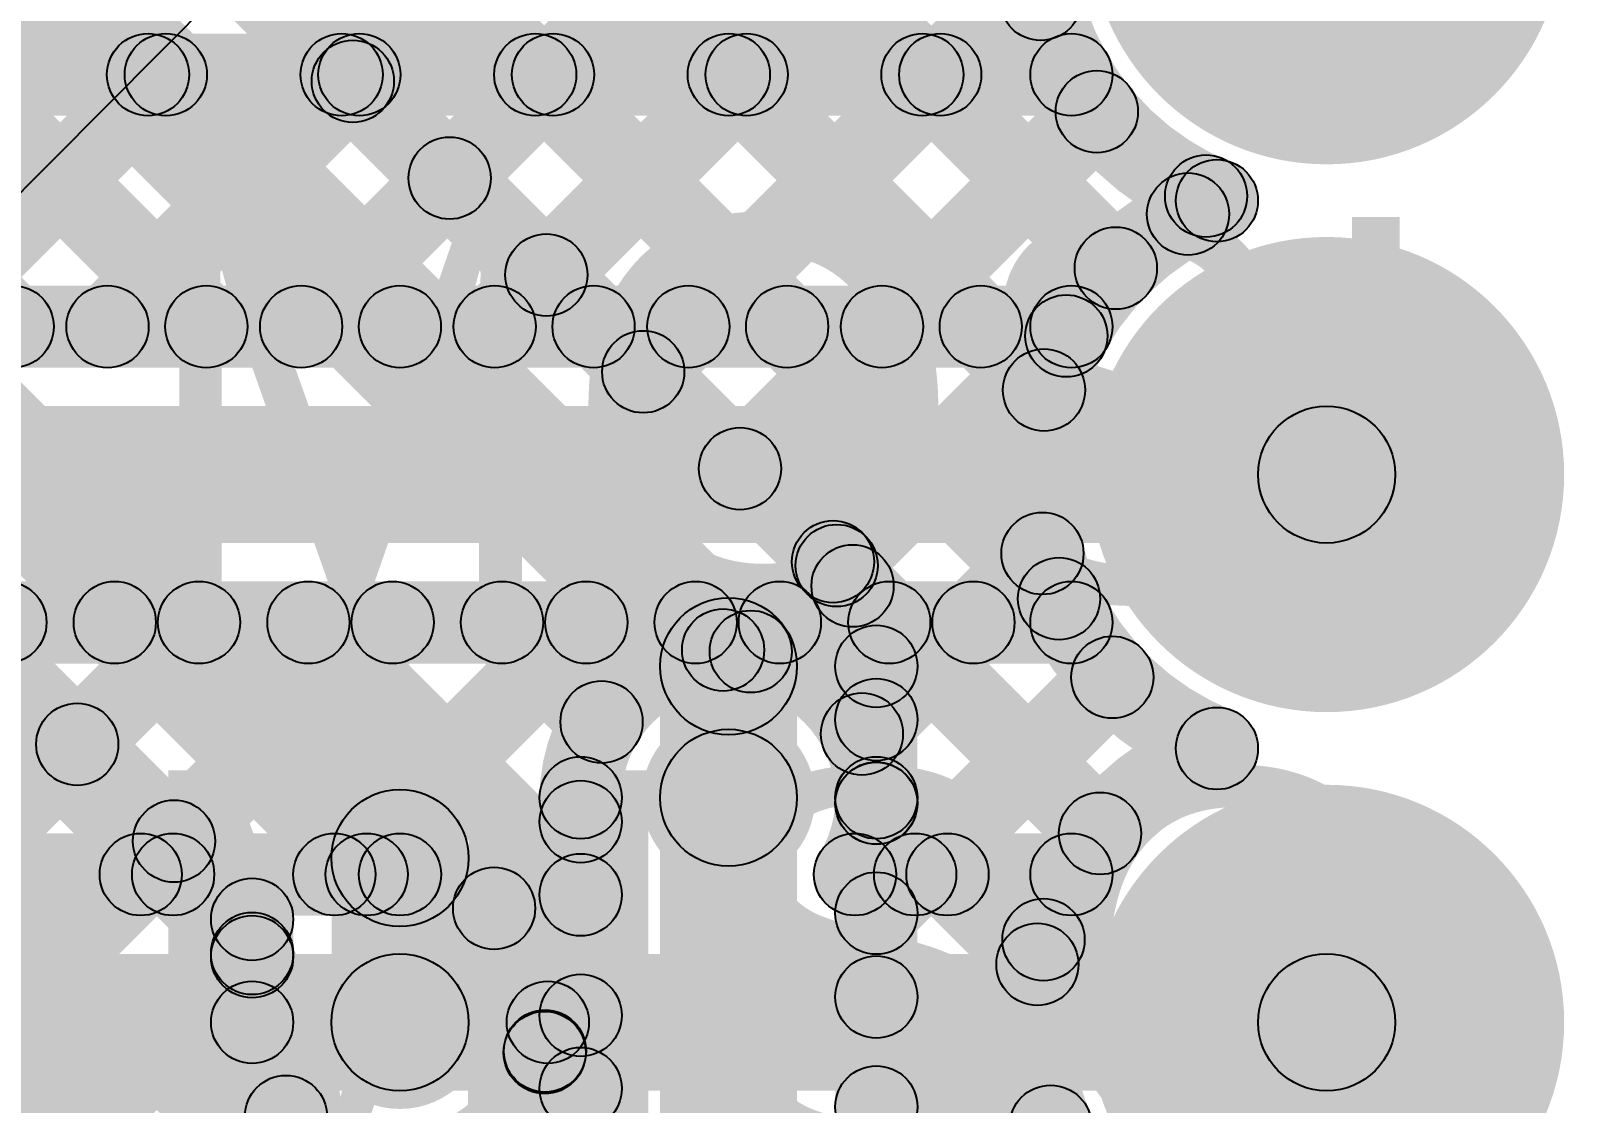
# Model space of a CAD drawing. Header units: millimetres. Extents: x 0 to 212, y 0 to 213.
# Drawn here: x 2.2646 to 2.5475, y 2.2183 to 2.414 of the extents above; entities that cross this region are included whole.
import ezdxf

# ---------------------------------------------------------------- set-up
doc = ezdxf.new("R2010")
doc.units = ezdxf.units.MM
doc.header["$MEASUREMENT"] = 0
for name, color, linetype in [('BottomLayer', 5, 'Continuous'), ('BottomSolder', 6, 'Continuous'), ('PadHoleLayer', 156, 'Continuous'), ('TopLayer', 1, 'Continuous'), ('TopOverlay', 2, 'Continuous'), ('TopSolder', 216, 'Continuous'), ('ViaHoleLayer', 16, 'Continuous')]:
    doc.layers.add(name, color=color, linetype=linetype)

# ---------------------------------------------------------------- blocks, each defined once
blk = doc.blocks.new('HDR_M_1X7_2')
at = {"layer": 'BottomLayer'}
h = blk.add_hatch(color=5, dxfattribs=at)
edge = h.paths.add_edge_path()
edge.add_arc((0.1, 0), 0.03937, 0, 360)
h = blk.add_hatch(color=5, dxfattribs=at)
edge = h.paths.add_edge_path()
edge.add_arc((0.2, 0), 0.03937, 0, 360)
h = blk.add_hatch(color=5, dxfattribs=at)
edge = h.paths.add_edge_path()
edge.add_arc((0.3, 0), 0.03937, 0, 360)
at = {"layer": 'BottomSolder'}
h = blk.add_hatch(color=6, dxfattribs=at)
edge = h.paths.add_edge_path()
edge.add_arc((0.1, 0), 0.04337, 0, 360)
h = blk.add_hatch(color=6, dxfattribs=at)
edge = h.paths.add_edge_path()
edge.add_arc((0.2, 0), 0.04337, 0, 360)
h = blk.add_hatch(color=6, dxfattribs=at)
edge = h.paths.add_edge_path()
edge.add_arc((0.3, 0), 0.04337, 0, 360)
at = {"layer": 'PadHoleLayer'}
h = blk.add_hatch(color=156, dxfattribs=at)
edge = h.paths.add_edge_path()
edge.add_arc((0.1, 0), 0.02008, 0, 360)
h = blk.add_hatch(color=156, dxfattribs=at)
edge = h.paths.add_edge_path()
edge.add_arc((0.2, 0), 0.02008, 0, 360)
h = blk.add_hatch(color=156, dxfattribs=at)
edge = h.paths.add_edge_path()
edge.add_arc((0.3, 0), 0.02008, 0, 360)
at = {"layer": 'TopLayer'}
h = blk.add_hatch(color=1, dxfattribs=at)
edge = h.paths.add_edge_path()
edge.add_arc((0.1, 0), 0.03937, 0, 360)
h = blk.add_hatch(color=1, dxfattribs=at)
edge = h.paths.add_edge_path()
edge.add_arc((0.2, 0), 0.03937, 0, 360)
h = blk.add_hatch(color=1, dxfattribs=at)
edge = h.paths.add_edge_path()
edge.add_arc((0.3, 0), 0.03937, 0, 360)
at = {"layer": 'TopSolder'}
h = blk.add_hatch(color=216, dxfattribs=at)
edge = h.paths.add_edge_path()
edge.add_arc((0.1, 0), 0.04337, 0, 360)
h = blk.add_hatch(color=216, dxfattribs=at)
edge = h.paths.add_edge_path()
edge.add_arc((0.2, 0), 0.04337, 0, 360)
h = blk.add_hatch(color=216, dxfattribs=at)
edge = h.paths.add_edge_path()
edge.add_arc((0.3, 0), 0.04337, 0, 360)

msp = doc.modelspace()

# ---------------------------------------------------------------- hatches: boundary and pattern name
at = {"layer": 'BottomLayer'}
for points in [[(1.975, 2.3985), (1.975, 2.4135), (2.45462, 2.4135), (2.45462, 2.3985)], [(2.20998, 2.4007), (2.22058, 2.4113), (2.26658, 2.3653), (2.25598, 2.3547)], [(2.24854, 2.3547), (2.23794, 2.3653), (2.28394, 2.4113), (2.29454, 2.4007)], [(2.24533, 2.4007), (2.25594, 2.4113), (2.30194, 2.3653), (2.29133, 2.3547)], [(2.2839, 2.3547), (2.27329, 2.3653), (2.31929, 2.4113), (2.3299, 2.4007)], [(2.28069, 2.4007), (2.29129, 2.4113), (2.33729, 2.3653), (2.32669, 2.3547)], [(2.31925, 2.3547), (2.30865, 2.3653), (2.35465, 2.4113), (2.36525, 2.4007)], [(2.31604, 2.4007), (2.32665, 2.4113), (2.37265, 2.3653), (2.36204, 2.3547)], [(2.35461, 2.3547), (2.344, 2.3653), (2.39, 2.4113), (2.40061, 2.4007)], [(2.35461, 2.3547), (2.344, 2.3653), (2.39, 2.4113), (2.40061, 2.4007)], [(2.3514, 2.4007), (2.362, 2.4113), (2.408, 2.3653), (2.3974, 2.3547)], [(2.38996, 2.3547), (2.37936, 2.3653), (2.42536, 2.4113), (2.43596, 2.4007)], [(2.38675, 2.4007), (2.39736, 2.4113), (2.44336, 2.3653), (2.43275, 2.3547)], [(2.42211, 2.4007), (2.43271, 2.4113), (2.46804, 2.37598), (2.45743, 2.36537)], [(2.42532, 2.3547), (2.41471, 2.3653), (2.45395, 2.40454), (2.46456, 2.39394)], [(2.48123, 2.37525), (2.47062, 2.38586), (2.47391, 2.38914), (2.48451, 2.37854)], [(2.172, 2.3525), (2.172, 2.3675), (2.45462, 2.3675), (2.45462, 2.3525)], [(2.172, 2.3205), (2.172, 2.3455), (2.50123, 2.3455), (2.50123, 2.3205)], [(2.172, 2.2985), (2.172, 2.3135), (2.45462, 2.3135), (2.45462, 2.2985)], [(2.21925, 2.2547), (2.20865, 2.2653), (2.25465, 2.3113), (2.26525, 2.3007)], [(2.23927, 2.3007), (2.24987, 2.3113), (2.29587, 2.2653), (2.28527, 2.2547)], [(2.25461, 2.2547), (2.244, 2.2653), (2.29, 2.3113), (2.30061, 2.3007)], [(2.25461, 2.2547), (2.244, 2.2653), (2.29, 2.3113), (2.30061, 2.3007)], [(2.27462, 2.3007), (2.28523, 2.3113), (2.33123, 2.2653), (2.32062, 2.2547)], [(2.28996, 2.2547), (2.27936, 2.2653), (2.32536, 2.3113), (2.33596, 2.3007)], [(2.30998, 2.3007), (2.32058, 2.3113), (2.3703, 2.26158), (2.3597, 2.25098)], [(2.32532, 2.2547), (2.31471, 2.2653), (2.36071, 2.3113), (2.37132, 2.3007)], [(2.34533, 2.3007), (2.35594, 2.3113), (2.37411, 2.29313), (2.36351, 2.28252)], [(2.38069, 2.3007), (2.39129, 2.3113), (2.39631, 2.30629), (2.3857, 2.29568)], [(2.40137, 2.29539), (2.39076, 2.306), (2.39607, 2.3113), (2.40667, 2.3007)], [(2.42167, 2.28033), (2.41106, 2.29094), (2.43142, 2.3113), (2.44203, 2.3007)], [(2.41604, 2.3007), (2.42665, 2.3113), (2.46516, 2.27279), (2.45455, 2.26219)], [(2.4243, 2.24762), (2.4137, 2.25822), (2.45678, 2.3013), (2.46738, 2.2907)], [(2.4137, 2.26769), (2.4243, 2.27829), (2.45372, 2.24888), (2.44311, 2.23827)], [(2.35449, 2.24852), (2.34389, 2.25912), (2.3597, 2.27493), (2.3703, 2.26433)], [(2.3725, 2.183), (2.3575, 2.183), (2.3575, 2.274), (2.3725, 2.274)], [(2.4045, 2.183), (2.3795, 2.183), (2.3795, 2.274), (2.4045, 2.274)], [(2.4265, 2.19418), (2.4115, 2.19418), (2.4115, 2.274), (2.4265, 2.274)], [(2.011, 2.2525), (2.011, 2.2675), (2.332, 2.2675), (2.332, 2.2525)], [(2.4243, 2.21226), (2.4137, 2.22287), (2.44422, 2.25339), (2.45482, 2.24278)], [(2.011, 2.2205), (2.011, 2.2455), (2.332, 2.2455), (2.332, 2.2205)], [(2.4137, 2.23233), (2.4243, 2.24294), (2.47507, 2.19217), (2.46446, 2.18157)], [(2.36379, 2.22246), (2.35318, 2.23306), (2.3597, 2.23958), (2.3703, 2.22897)], [(2.35313, 2.22219), (2.36374, 2.2328), (2.3703, 2.22623), (2.3597, 2.21562)], [(2.43029, 2.18289), (2.41968, 2.1935), (2.44551, 2.21933), (2.45612, 2.20872)]]:
    msp.add_hatch(color=5, dxfattribs=at).paths.add_polyline_path(points)
h = msp.add_hatch(color=5, dxfattribs=at)
edge = h.paths.add_edge_path()
edge.add_arc((2.28599, 2.406), 0.0075, 0, 360)
h = msp.add_hatch(color=5, dxfattribs=at)
edge = h.paths.add_edge_path()
edge.add_arc((2.28924, 2.406), 0.0075, 0, 360)
h = msp.add_hatch(color=5, dxfattribs=at)
edge = h.paths.add_edge_path()
edge.add_arc((2.32135, 2.406), 0.0075, 0, 360)
h = msp.add_hatch(color=5, dxfattribs=at)
edge = h.paths.add_edge_path()
edge.add_arc((2.32459, 2.406), 0.0075, 0, 360)
h = msp.add_hatch(color=5, dxfattribs=at)
edge = h.paths.add_edge_path()
edge.add_arc((2.3567, 2.406), 0.0075, 0, 360)
h = msp.add_hatch(color=5, dxfattribs=at)
edge = h.paths.add_edge_path()
edge.add_arc((2.35995, 2.406), 0.0075, 0, 360)
h = msp.add_hatch(color=5, dxfattribs=at)
edge = h.paths.add_edge_path()
edge.add_arc((2.39206, 2.406), 0.0075, 0, 360)
h = msp.add_hatch(color=5, dxfattribs=at)
edge = h.paths.add_edge_path()
edge.add_arc((2.3953, 2.406), 0.0075, 0, 360)
h = msp.add_hatch(color=5, dxfattribs=at)
edge = h.paths.add_edge_path()
edge.add_arc((2.3953, 2.406), 0.0075, 0, 360)
h = msp.add_hatch(color=5, dxfattribs=at)
edge = h.paths.add_edge_path()
edge.add_arc((2.42741, 2.406), 0.0075, 0, 360)
h = msp.add_hatch(color=5, dxfattribs=at)
edge = h.paths.add_edge_path()
edge.add_arc((2.43066, 2.406), 0.0075, 0, 360)
h = msp.add_hatch(color=5, dxfattribs=at)
edge = h.paths.add_edge_path()
edge.add_arc((2.45462, 2.406), 0.0075, 0, 360)
h = msp.add_hatch(color=5, dxfattribs=at)
edge = h.paths.add_edge_path()
edge.add_arc((2.45462, 2.406), 0.0075, 0, 360)
h = msp.add_hatch(color=5, dxfattribs=at)
edge = h.paths.add_edge_path()
edge.add_arc((2.45926, 2.39924), 0.0075, 0, 360)
h = msp.add_hatch(color=5, dxfattribs=at)
edge = h.paths.add_edge_path()
edge.add_arc((2.47921, 2.38384), 0.0075, 0, 360)
h = msp.add_hatch(color=5, dxfattribs=at)
edge = h.paths.add_edge_path()
edge.add_arc((2.48119, 2.383), 0.0075, 0, 360)
h = msp.add_hatch(color=5, dxfattribs=at)
edge = h.paths.add_edge_path()
edge.add_arc((2.48119, 2.383), 0.0075, 0, 360)
h = msp.add_hatch(color=5, dxfattribs=at)
edge = h.paths.add_edge_path()
edge.add_arc((2.47592, 2.38055), 0.0075, 0, 360)
h = msp.add_hatch(color=5, dxfattribs=at)
edge = h.paths.add_edge_path()
edge.add_arc((2.46273, 2.37068), 0.0075, 0, 360)
h = msp.add_hatch(color=5, dxfattribs=at)
edge = h.paths.add_edge_path()
edge.add_arc((2.26128, 2.36), 0.0075, 0, 360)
h = msp.add_hatch(color=5, dxfattribs=at)
edge = h.paths.add_edge_path()
edge.add_arc((2.27859, 2.36), 0.0075, 0, 360)
h = msp.add_hatch(color=5, dxfattribs=at)
edge = h.paths.add_edge_path()
edge.add_arc((2.29663, 2.36), 0.0075, 0, 360)
h = msp.add_hatch(color=5, dxfattribs=at)
edge = h.paths.add_edge_path()
edge.add_arc((2.31395, 2.36), 0.0075, 0, 360)
h = msp.add_hatch(color=5, dxfattribs=at)
edge = h.paths.add_edge_path()
edge.add_arc((2.33199, 2.36), 0.0075, 0, 360)
h = msp.add_hatch(color=5, dxfattribs=at)
edge = h.paths.add_edge_path()
edge.add_arc((2.3493, 2.36), 0.0075, 0, 360)
h = msp.add_hatch(color=5, dxfattribs=at)
edge = h.paths.add_edge_path()
edge.add_arc((2.3493, 2.36), 0.0075, 0, 360)
h = msp.add_hatch(color=5, dxfattribs=at)
edge = h.paths.add_edge_path()
edge.add_arc((2.36735, 2.36), 0.0075, 0, 360)
h = msp.add_hatch(color=5, dxfattribs=at)
edge = h.paths.add_edge_path()
edge.add_arc((2.38466, 2.36), 0.0075, 0, 360)
h = msp.add_hatch(color=5, dxfattribs=at)
edge = h.paths.add_edge_path()
edge.add_arc((2.4027, 2.36), 0.0075, 0, 360)
h = msp.add_hatch(color=5, dxfattribs=at)
edge = h.paths.add_edge_path()
edge.add_arc((2.42002, 2.36), 0.0075, 0, 360)
h = msp.add_hatch(color=5, dxfattribs=at)
edge = h.paths.add_edge_path()
edge.add_arc((2.43806, 2.36), 0.0075, 0, 360)
h = msp.add_hatch(color=5, dxfattribs=at)
edge = h.paths.add_edge_path()
edge.add_arc((2.45462, 2.36), 0.0075, 0, 360)
h = msp.add_hatch(color=5, dxfattribs=at)
edge = h.paths.add_edge_path()
edge.add_arc((2.45462, 2.36), 0.0075, 0, 360)
h = msp.add_hatch(color=5, dxfattribs=at)
edge = h.paths.add_edge_path()
edge.add_arc((2.50123, 2.333), 0.0125, 0, 360)
h = msp.add_hatch(color=5, dxfattribs=at)
edge = h.paths.add_edge_path()
edge.add_arc((2.25995, 2.306), 0.0075, 0, 360)
h = msp.add_hatch(color=5, dxfattribs=at)
edge = h.paths.add_edge_path()
edge.add_arc((2.27992, 2.306), 0.0075, 0, 360)
h = msp.add_hatch(color=5, dxfattribs=at)
edge = h.paths.add_edge_path()
edge.add_arc((2.2953, 2.306), 0.0075, 0, 360)
h = msp.add_hatch(color=5, dxfattribs=at)
edge = h.paths.add_edge_path()
edge.add_arc((2.2953, 2.306), 0.0075, 0, 360)
h = msp.add_hatch(color=5, dxfattribs=at)
edge = h.paths.add_edge_path()
edge.add_arc((2.31528, 2.306), 0.0075, 0, 360)
h = msp.add_hatch(color=5, dxfattribs=at)
edge = h.paths.add_edge_path()
edge.add_arc((2.33066, 2.306), 0.0075, 0, 360)
h = msp.add_hatch(color=5, dxfattribs=at)
edge = h.paths.add_edge_path()
edge.add_arc((2.35063, 2.306), 0.0075, 0, 360)
h = msp.add_hatch(color=5, dxfattribs=at)
edge = h.paths.add_edge_path()
edge.add_arc((2.36602, 2.306), 0.0075, 0, 360)
h = msp.add_hatch(color=5, dxfattribs=at)
edge = h.paths.add_edge_path()
edge.add_arc((2.38599, 2.306), 0.0075, 0, 360)
h = msp.add_hatch(color=5, dxfattribs=at)
edge = h.paths.add_edge_path()
edge.add_arc((2.40137, 2.306), 0.0075, 0, 360)
h = msp.add_hatch(color=5, dxfattribs=at)
edge = h.paths.add_edge_path()
edge.add_arc((2.42135, 2.306), 0.0075, 0, 360)
h = msp.add_hatch(color=5, dxfattribs=at)
edge = h.paths.add_edge_path()
edge.add_arc((2.43673, 2.306), 0.0075, 0, 360)
h = msp.add_hatch(color=5, dxfattribs=at)
edge = h.paths.add_edge_path()
edge.add_arc((2.45462, 2.306), 0.0075, 0, 360)
h = msp.add_hatch(color=5, dxfattribs=at)
edge = h.paths.add_edge_path()
edge.add_arc((2.45462, 2.306), 0.0075, 0, 360)
h = msp.add_hatch(color=5, dxfattribs=at)
edge = h.paths.add_edge_path()
edge.add_arc((2.39101, 2.30098), 0.0075, 0, 360)
h = msp.add_hatch(color=5, dxfattribs=at)
edge = h.paths.add_edge_path()
edge.add_arc((2.39606, 2.30069), 0.0075, 0, 360)
h = msp.add_hatch(color=5, dxfattribs=at)
edge = h.paths.add_edge_path()
edge.add_arc((2.46208, 2.296), 0.0075, 0, 360)
h = msp.add_hatch(color=5, dxfattribs=at)
edge = h.paths.add_edge_path()
edge.add_arc((2.36881, 2.28783), 0.0075, 0, 360)
h = msp.add_hatch(color=5, dxfattribs=at)
edge = h.paths.add_edge_path()
edge.add_arc((2.41636, 2.28564), 0.0075, 0, 360)
h = msp.add_hatch(color=5, dxfattribs=at)
edge = h.paths.add_edge_path()
edge.add_arc((2.48119, 2.283), 0.0075, 0, 360)
h = msp.add_hatch(color=5, dxfattribs=at)
edge = h.paths.add_edge_path()
edge.add_arc((2.48119, 2.283), 0.0075, 0, 360)
h = msp.add_hatch(color=5, dxfattribs=at)
edge = h.paths.add_edge_path()
edge.add_arc((2.392, 2.274), 0.0125, 0, 360)
h = msp.add_hatch(color=5, dxfattribs=at)
edge = h.paths.add_edge_path()
edge.add_arc((2.392, 2.274), 0.01181, 0, 360)
h = msp.add_hatch(color=5, dxfattribs=at)
edge = h.paths.add_edge_path()
edge.add_arc((2.365, 2.274), 0.0075, 0, 360)
h = msp.add_hatch(color=5, dxfattribs=at)
edge = h.paths.add_edge_path()
edge.add_arc((2.365, 2.274), 0.0075, 0, 360)
h = msp.add_hatch(color=5, dxfattribs=at)
edge = h.paths.add_edge_path()
edge.add_arc((2.419, 2.274), 0.0075, 0, 360)
h = msp.add_hatch(color=5, dxfattribs=at)
edge = h.paths.add_edge_path()
edge.add_arc((2.419, 2.274), 0.0075, 0, 360)
h = msp.add_hatch(color=5, dxfattribs=at)
edge = h.paths.add_edge_path()
edge.add_arc((2.419, 2.27299), 0.0075, 0, 360)
h = msp.add_hatch(color=5, dxfattribs=at)
edge = h.paths.add_edge_path()
edge.add_arc((2.365, 2.26963), 0.0075, 0, 360)
h = msp.add_hatch(color=5, dxfattribs=at)
edge = h.paths.add_edge_path()
edge.add_arc((2.45985, 2.26749), 0.0075, 0, 360)
h = msp.add_hatch(color=5, dxfattribs=at)
edge = h.paths.add_edge_path()
edge.add_arc((2.28466, 2.26), 0.0075, 0, 360)
h = msp.add_hatch(color=5, dxfattribs=at)
edge = h.paths.add_edge_path()
edge.add_arc((2.29057, 2.26), 0.0075, 0, 360)
h = msp.add_hatch(color=5, dxfattribs=at)
edge = h.paths.add_edge_path()
edge.add_arc((2.32002, 2.26), 0.0075, 0, 360)
h = msp.add_hatch(color=5, dxfattribs=at)
edge = h.paths.add_edge_path()
edge.add_arc((2.32592, 2.26), 0.0075, 0, 360)
h = msp.add_hatch(color=5, dxfattribs=at)
edge = h.paths.add_edge_path()
edge.add_arc((2.332, 2.26), 0.0075, 0, 360)
h = msp.add_hatch(color=5, dxfattribs=at)
edge = h.paths.add_edge_path()
edge.add_arc((2.332, 2.26), 0.0075, 0, 360)
h = msp.add_hatch(color=5, dxfattribs=at)
edge = h.paths.add_edge_path()
edge.add_arc((2.365, 2.25628), 0.0075, 0, 360)
h = msp.add_hatch(color=5, dxfattribs=at)
edge = h.paths.add_edge_path()
edge.add_arc((2.34919, 2.25382), 0.0075, 0, 360)
h = msp.add_hatch(color=5, dxfattribs=at)
edge = h.paths.add_edge_path()
edge.add_arc((2.419, 2.25292), 0.0075, 0, 360)
h = msp.add_hatch(color=5, dxfattribs=at)
edge = h.paths.add_edge_path()
edge.add_arc((2.44952, 2.24808), 0.0075, 0, 360)
h = msp.add_hatch(color=5, dxfattribs=at)
edge = h.paths.add_edge_path()
edge.add_arc((2.44841, 2.24358), 0.0075, 0, 360)
h = msp.add_hatch(color=5, dxfattribs=at)
edge = h.paths.add_edge_path()
edge.add_arc((2.332, 2.233), 0.0125, 0, 360)
h = msp.add_hatch(color=5, dxfattribs=at)
edge = h.paths.add_edge_path()
edge.add_arc((2.332, 2.233), 0.01181, 0, 360)
h = msp.add_hatch(color=5, dxfattribs=at)
edge = h.paths.add_edge_path()
edge.add_arc((2.419, 2.23763), 0.0075, 0, 360)
h = msp.add_hatch(color=5, dxfattribs=at)
edge = h.paths.add_edge_path()
edge.add_arc((2.359, 2.233), 0.0075, 0, 360)
h = msp.add_hatch(color=5, dxfattribs=at)
edge = h.paths.add_edge_path()
edge.add_arc((2.359, 2.233), 0.0075, 0, 360)
h = msp.add_hatch(color=5, dxfattribs=at)
edge = h.paths.add_edge_path()
edge.add_arc((2.365, 2.23427), 0.0075, 0, 360)
h = msp.add_hatch(color=5, dxfattribs=at)
edge = h.paths.add_edge_path()
edge.add_arc((2.35843, 2.22749), 0.0075, 0, 360)
h = msp.add_hatch(color=5, dxfattribs=at)
edge = h.paths.add_edge_path()
edge.add_arc((2.35849, 2.22776), 0.0075, 0, 360)
h = msp.add_hatch(color=5, dxfattribs=at)
edge = h.paths.add_edge_path()
edge.add_arc((2.365, 2.22092), 0.0075, 0, 360)
h = msp.add_hatch(color=5, dxfattribs=at)
edge = h.paths.add_edge_path()
edge.add_arc((2.419, 2.21756), 0.0075, 0, 360)
h = msp.add_hatch(color=5, dxfattribs=at)
edge = h.paths.add_edge_path()
edge.add_arc((2.45082, 2.21403), 0.0075, 0, 360)
at = {"layer": 'BottomSolder'}
h = msp.add_hatch(color=6, dxfattribs=at)
edge = h.paths.add_edge_path()
edge.add_arc((2.392, 2.274), 0.01581, 0, 360)
h = msp.add_hatch(color=6, dxfattribs=at)
edge = h.paths.add_edge_path()
edge.add_arc((2.332, 2.233), 0.01581, 0, 360)
at = {"layer": 'TopLayer'}
for points in [[(1.5584, 3.1937), (1.569, 3.2043), (2.45767, 2.31564), (2.44706, 2.30503)], [(1.59375, 3.1937), (1.60436, 3.2043), (2.45493, 2.35374), (2.44432, 2.34313)], [(1.62911, 3.1937), (1.63971, 3.2043), (2.46804, 2.37598), (2.45743, 2.36537)], [(1.77279, 2.94479), (1.78339, 2.9554), (2.4164, 2.3224), (2.40579, 2.31179)], [(1.75016, 2.92216), (1.76784, 2.93984), (2.40084, 2.30684), (2.38316, 2.28916)], [(1.7339, 2.84342), (1.75158, 2.8611), (2.34084, 2.27184), (2.32316, 2.25416)], [(1.72001, 2.81996), (1.73061, 2.83056), (2.3103, 2.25087), (2.2997, 2.24027)], [(1.72625, 2.81996), (1.73686, 2.83056), (2.3103, 2.25712), (2.2997, 2.24651)], [(2.32869, 2.39949), (2.31809, 2.4101), (2.44222, 2.53423), (2.45282, 2.52362)], [(2.34637, 2.38181), (2.33576, 2.39242), (2.45137, 2.50803), (2.46198, 2.49742)], [(2.36405, 2.36414), (2.35344, 2.37474), (2.46986, 2.49116), (2.48047, 2.48056)], [(2.36405, 2.36414), (2.35344, 2.37474), (2.46986, 2.49116), (2.48047, 2.48056)], [(2.38173, 2.34646), (2.37112, 2.35707), (2.4429, 2.42885), (2.45351, 2.41824)], [(2.3994, 2.32878), (2.3888, 2.33939), (2.45395, 2.40454), (2.46456, 2.39394)], [(2.48123, 2.37525), (2.47062, 2.38586), (2.47391, 2.38914), (2.48451, 2.37854)], [(2.41707, 2.31109), (2.40646, 2.3217), (2.44838, 2.36361), (2.45898, 2.35301)], [(2.4243, 2.28297), (2.4137, 2.29358), (2.44402, 2.3239), (2.45463, 2.3133)], [(2.1937, 2.31091), (2.2043, 2.32152), (2.5423, 1.98352), (2.5317, 1.97291)], [(2.40935, 2.30739), (2.41996, 2.318), (2.46516, 2.27279), (2.45455, 2.26219)], [(2.43138, 2.2547), (2.42078, 2.2653), (2.45678, 2.3013), (2.46738, 2.2907)], [(2.4045, 2.274), (2.3795, 2.274), (2.3795, 2.298), (2.4045, 2.298)], [(2.4265, 2.274), (2.4115, 2.274), (2.4115, 2.298), (2.4265, 2.298)], [(2.2043, 2.20439), (2.1937, 2.215), (2.26776, 2.28906), (2.27836, 2.27845)], [(2.2043, 2.20439), (2.1937, 2.215), (2.26776, 2.28906), (2.27836, 2.27845)], [(2.1937, 2.27556), (2.2043, 2.28616), (2.5423, 1.94816), (2.5317, 1.93755)], [(2.41368, 2.2677), (2.42429, 2.27831), (2.43729, 2.2653), (2.42669, 2.2547)], [(2.2043, 2.16904), (2.1937, 2.17964), (2.28543, 2.27138), (2.29604, 2.26077)], [(2.41509, 2.2525), (2.41509, 2.2675), (2.45462, 2.2675), (2.45462, 2.2525)], [(2.3445, 2.233), (2.3195, 2.233), (2.3195, 2.263), (2.3445, 2.263)], [(2.3125, 2.233), (2.2975, 2.233), (2.2975, 2.25182), (2.3125, 2.25182)], [(2.2043, 2.13368), (2.1937, 2.14429), (2.2997, 2.25029), (2.3103, 2.23968)], [(2.332, 2.2205), (2.332, 2.2455), (2.50123, 2.2455), (2.50123, 2.2205)], [(2.2043, 2.09833), (2.1937, 2.10893), (2.30588, 2.22111), (2.31648, 2.21051)]]:
    msp.add_hatch(color=1, dxfattribs=at).paths.add_polyline_path(points)
h = msp.add_hatch(color=1, dxfattribs=at)
edge = h.paths.add_edge_path()
edge.add_arc((2.44902, 2.41975), 0.0075, 0, 360)
h = msp.add_hatch(color=1, dxfattribs=at)
edge = h.paths.add_edge_path()
edge.add_arc((2.32339, 2.40479), 0.0075, 0, 360)
h = msp.add_hatch(color=1, dxfattribs=at)
edge = h.paths.add_edge_path()
edge.add_arc((2.45926, 2.39924), 0.0075, 0, 360)
h = msp.add_hatch(color=1, dxfattribs=at)
edge = h.paths.add_edge_path()
edge.add_arc((2.34107, 2.38712), 0.0075, 0, 360)
h = msp.add_hatch(color=1, dxfattribs=at)
edge = h.paths.add_edge_path()
edge.add_arc((2.47921, 2.38384), 0.0075, 0, 360)
h = msp.add_hatch(color=1, dxfattribs=at)
edge = h.paths.add_edge_path()
edge.add_arc((2.48119, 2.383), 0.0075, 0, 360)
h = msp.add_hatch(color=1, dxfattribs=at)
edge = h.paths.add_edge_path()
edge.add_arc((2.48119, 2.383), 0.0075, 0, 360)
h = msp.add_hatch(color=1, dxfattribs=at)
edge = h.paths.add_edge_path()
edge.add_arc((2.47592, 2.38055), 0.0075, 0, 360)
h = msp.add_hatch(color=1, dxfattribs=at)
edge = h.paths.add_edge_path()
edge.add_arc((2.35874, 2.36944), 0.0075, 0, 360)
h = msp.add_hatch(color=1, dxfattribs=at)
edge = h.paths.add_edge_path()
edge.add_arc((2.35874, 2.36944), 0.0075, 0, 360)
h = msp.add_hatch(color=1, dxfattribs=at)
edge = h.paths.add_edge_path()
edge.add_arc((2.46273, 2.37068), 0.0075, 0, 360)
h = msp.add_hatch(color=1, dxfattribs=at)
edge = h.paths.add_edge_path()
edge.add_arc((2.45368, 2.35831), 0.0075, 0, 360)
h = msp.add_hatch(color=1, dxfattribs=at)
edge = h.paths.add_edge_path()
edge.add_arc((2.37642, 2.35176), 0.0075, 0, 360)
h = msp.add_hatch(color=1, dxfattribs=at)
edge = h.paths.add_edge_path()
edge.add_arc((2.44962, 2.34843), 0.0075, 0, 360)
h = msp.add_hatch(color=1, dxfattribs=at)
edge = h.paths.add_edge_path()
edge.add_arc((2.3941, 2.33408), 0.0075, 0, 360)
h = msp.add_hatch(color=1, dxfattribs=at)
edge = h.paths.add_edge_path()
edge.add_arc((2.44933, 2.3186), 0.0075, 0, 360)
h = msp.add_hatch(color=1, dxfattribs=at)
edge = h.paths.add_edge_path()
edge.add_arc((2.41109, 2.31709), 0.0075, 0, 360)
h = msp.add_hatch(color=1, dxfattribs=at)
edge = h.paths.add_edge_path()
edge.add_arc((2.41109, 2.31709), 0.0075, 0, 360)
h = msp.add_hatch(color=1, dxfattribs=at)
edge = h.paths.add_edge_path()
edge.add_arc((2.41109, 2.31709), 0.0075, 0, 360)
h = msp.add_hatch(color=1, dxfattribs=at)
edge = h.paths.add_edge_path()
edge.add_arc((2.41176, 2.31639), 0.0075, 0, 360)
h = msp.add_hatch(color=1, dxfattribs=at)
edge = h.paths.add_edge_path()
edge.add_arc((2.41465, 2.31269), 0.0075, 0, 360)
h = msp.add_hatch(color=1, dxfattribs=at)
edge = h.paths.add_edge_path()
edge.add_arc((2.45236, 2.31034), 0.0075, 0, 360)
h = msp.add_hatch(color=1, dxfattribs=at)
edge = h.paths.add_edge_path()
edge.add_arc((2.392, 2.298), 0.0125, 0, 360)
h = msp.add_hatch(color=1, dxfattribs=at)
edge = h.paths.add_edge_path()
edge.add_arc((2.392, 2.298), 0.0125, 0, 360)
h = msp.add_hatch(color=1, dxfattribs=at)
edge = h.paths.add_edge_path()
edge.add_arc((2.419, 2.298), 0.0075, 0, 360)
h = msp.add_hatch(color=1, dxfattribs=at)
edge = h.paths.add_edge_path()
edge.add_arc((2.419, 2.298), 0.0075, 0, 360)
h = msp.add_hatch(color=1, dxfattribs=at)
edge = h.paths.add_edge_path()
edge.add_arc((2.419, 2.298), 0.0075, 0, 360)
h = msp.add_hatch(color=1, dxfattribs=at)
edge = h.paths.add_edge_path()
edge.add_arc((2.46208, 2.296), 0.0075, 0, 360)
h = msp.add_hatch(color=1, dxfattribs=at)
edge = h.paths.add_edge_path()
edge.add_arc((2.419, 2.28827), 0.0075, 0, 360)
h = msp.add_hatch(color=1, dxfattribs=at)
edge = h.paths.add_edge_path()
edge.add_arc((2.27306, 2.28376), 0.0075, 0, 360)
h = msp.add_hatch(color=1, dxfattribs=at)
edge = h.paths.add_edge_path()
edge.add_arc((2.27306, 2.28376), 0.0075, 0, 360)
h = msp.add_hatch(color=1, dxfattribs=at)
edge = h.paths.add_edge_path()
edge.add_arc((2.48119, 2.283), 0.0075, 0, 360)
h = msp.add_hatch(color=1, dxfattribs=at)
edge = h.paths.add_edge_path()
edge.add_arc((2.48119, 2.283), 0.0075, 0, 360)
h = msp.add_hatch(color=1, dxfattribs=at)
edge = h.paths.add_edge_path()
edge.add_arc((2.392, 2.274), 0.0125, 0, 360)
h = msp.add_hatch(color=1, dxfattribs=at)
edge = h.paths.add_edge_path()
edge.add_arc((2.392, 2.274), 0.01181, 0, 360)
h = msp.add_hatch(color=1, dxfattribs=at)
edge = h.paths.add_edge_path()
edge.add_arc((2.41898, 2.27301), 0.0075, 0, 360)
h = msp.add_hatch(color=1, dxfattribs=at)
edge = h.paths.add_edge_path()
edge.add_arc((2.419, 2.274), 0.0075, 0, 360)
h = msp.add_hatch(color=1, dxfattribs=at)
edge = h.paths.add_edge_path()
edge.add_arc((2.419, 2.274), 0.0075, 0, 360)
h = msp.add_hatch(color=1, dxfattribs=at)
edge = h.paths.add_edge_path()
edge.add_arc((2.332, 2.263), 0.0125, 0, 360)
h = msp.add_hatch(color=1, dxfattribs=at)
edge = h.paths.add_edge_path()
edge.add_arc((2.332, 2.263), 0.0125, 0, 360)
h = msp.add_hatch(color=1, dxfattribs=at)
edge = h.paths.add_edge_path()
edge.add_arc((2.45985, 2.26749), 0.0075, 0, 360)
h = msp.add_hatch(color=1, dxfattribs=at)
edge = h.paths.add_edge_path()
edge.add_arc((2.29074, 2.26608), 0.0075, 0, 360)
h = msp.add_hatch(color=1, dxfattribs=at)
edge = h.paths.add_edge_path()
edge.add_arc((2.41509, 2.26), 0.0075, 0, 360)
h = msp.add_hatch(color=1, dxfattribs=at)
edge = h.paths.add_edge_path()
edge.add_arc((2.41509, 2.26), 0.0075, 0, 360)
h = msp.add_hatch(color=1, dxfattribs=at)
edge = h.paths.add_edge_path()
edge.add_arc((2.42608, 2.26), 0.0075, 0, 360)
h = msp.add_hatch(color=1, dxfattribs=at)
edge = h.paths.add_edge_path()
edge.add_arc((2.43199, 2.26), 0.0075, 0, 360)
h = msp.add_hatch(color=1, dxfattribs=at)
edge = h.paths.add_edge_path()
edge.add_arc((2.45462, 2.26), 0.0075, 0, 360)
h = msp.add_hatch(color=1, dxfattribs=at)
edge = h.paths.add_edge_path()
edge.add_arc((2.45462, 2.26), 0.0075, 0, 360)
h = msp.add_hatch(color=1, dxfattribs=at)
edge = h.paths.add_edge_path()
edge.add_arc((2.305, 2.25182), 0.0075, 0, 360)
h = msp.add_hatch(color=1, dxfattribs=at)
edge = h.paths.add_edge_path()
edge.add_arc((2.305, 2.25182), 0.0075, 0, 360)
h = msp.add_hatch(color=1, dxfattribs=at)
edge = h.paths.add_edge_path()
edge.add_arc((2.305, 2.24557), 0.0075, 0, 360)
h = msp.add_hatch(color=1, dxfattribs=at)
edge = h.paths.add_edge_path()
edge.add_arc((2.305, 2.24498), 0.0075, 0, 360)
h = msp.add_hatch(color=1, dxfattribs=at)
edge = h.paths.add_edge_path()
edge.add_arc((2.332, 2.233), 0.0125, 0, 360)
h = msp.add_hatch(color=1, dxfattribs=at)
edge = h.paths.add_edge_path()
edge.add_arc((2.332, 2.233), 0.0125, 0, 360)
h = msp.add_hatch(color=1, dxfattribs=at)
edge = h.paths.add_edge_path()
edge.add_arc((2.332, 2.233), 0.01181, 0, 360)
h = msp.add_hatch(color=1, dxfattribs=at)
edge = h.paths.add_edge_path()
edge.add_arc((2.50123, 2.233), 0.0125, 0, 360)
h = msp.add_hatch(color=1, dxfattribs=at)
edge = h.paths.add_edge_path()
edge.add_arc((2.305, 2.233), 0.0075, 0, 360)
h = msp.add_hatch(color=1, dxfattribs=at)
edge = h.paths.add_edge_path()
edge.add_arc((2.305, 2.233), 0.0075, 0, 360)
h = msp.add_hatch(color=1, dxfattribs=at)
edge = h.paths.add_edge_path()
edge.add_arc((2.305, 2.233), 0.0075, 0, 360)
h = msp.add_hatch(color=1, dxfattribs=at)
edge = h.paths.add_edge_path()
edge.add_arc((2.31118, 2.21581), 0.0075, 0, 360)
at = {"layer": 'TopSolder'}
h = msp.add_hatch(color=216, dxfattribs=at)
edge = h.paths.add_edge_path()
edge.add_arc((2.392, 2.274), 0.01581, 0, 360)
h = msp.add_hatch(color=216, dxfattribs=at)
edge = h.paths.add_edge_path()
edge.add_arc((2.332, 2.233), 0.01581, 0, 360)
at = {"layer": 'ViaHoleLayer'}
h = msp.add_hatch(color=16, dxfattribs=at)
edge = h.paths.add_edge_path()
edge.add_arc((2.392, 2.274), 0.00591, 0, 360)
h = msp.add_hatch(color=16, dxfattribs=at)
edge = h.paths.add_edge_path()
edge.add_arc((2.332, 2.233), 0.00591, 0, 360)

# ---------------------------------------------------------------- linework, layer by layer
at = {"layer": 'BottomLayer', "const_width": 0.015}
for points in [[(2.48119, 2.383, -0.167656), (2.45462, 2.406)], [(2.45462, 2.36, -0.167656), (2.48119, 2.383)], [(2.48119, 2.283, -0.167656), (2.45462, 2.306)], [(2.365, 2.274, -1), (2.419, 2.274)], [(2.47341, 2.18687, -0.619152), (2.48119, 2.283)], [(2.332, 2.26, -0.414214), (2.359, 2.233)], [(2.359, 2.233, -0.414214), (2.332, 2.206)]]:
    msp.add_lwpolyline(points, format="xyb", dxfattribs=at)
at = {"layer": 'BottomLayer'}
for centre, radius in [((2.28599, 2.406), 0.0075), ((2.28924, 2.406), 0.0075), ((2.32135, 2.406), 0.0075), ((2.32459, 2.406), 0.0075), ((2.3567, 2.406), 0.0075), ((2.35995, 2.406), 0.0075), ((2.39206, 2.406), 0.0075), ((2.3953, 2.406), 0.0075), ((2.3953, 2.406), 0.0075), ((2.42741, 2.406), 0.0075), ((2.43066, 2.406), 0.0075), ((2.45462, 2.406), 0.0075), ((2.45462, 2.406), 0.0075), ((2.45926, 2.39924), 0.0075), ((2.47921, 2.38384), 0.0075), ((2.48119, 2.383), 0.0075), ((2.48119, 2.383), 0.0075), ((2.47592, 2.38055), 0.0075), ((2.46273, 2.37068), 0.0075), ((2.26128, 2.36), 0.0075), ((2.27859, 2.36), 0.0075), ((2.29663, 2.36), 0.0075), ((2.31395, 2.36), 0.0075), ((2.33199, 2.36), 0.0075), ((2.3493, 2.36), 0.0075), ((2.3493, 2.36), 0.0075), ((2.36735, 2.36), 0.0075), ((2.38466, 2.36), 0.0075), ((2.4027, 2.36), 0.0075), ((2.42002, 2.36), 0.0075), ((2.43806, 2.36), 0.0075), ((2.45462, 2.36), 0.0075), ((2.45462, 2.36), 0.0075), ((2.50123, 2.333), 0.0125), ((2.25995, 2.306), 0.0075), ((2.27992, 2.306), 0.0075), ((2.2953, 2.306), 0.0075), ((2.2953, 2.306), 0.0075), ((2.31528, 2.306), 0.0075), ((2.33066, 2.306), 0.0075), ((2.35063, 2.306), 0.0075), ((2.36602, 2.306), 0.0075), ((2.38599, 2.306), 0.0075), ((2.40137, 2.306), 0.0075), ((2.42135, 2.306), 0.0075), ((2.43673, 2.306), 0.0075), ((2.45462, 2.306), 0.0075), ((2.45462, 2.306), 0.0075), ((2.39101, 2.30098), 0.0075), ((2.39606, 2.30069), 0.0075), ((2.46208, 2.296), 0.0075), ((2.36881, 2.28783), 0.0075), ((2.41636, 2.28564), 0.0075), ((2.48119, 2.283), 0.0075), ((2.48119, 2.283), 0.0075), ((2.392, 2.274), 0.0125), ((2.365, 2.274), 0.0075), ((2.365, 2.274), 0.0075), ((2.419, 2.274), 0.0075), ((2.419, 2.274), 0.0075), ((2.419, 2.27299), 0.0075), ((2.365, 2.26963), 0.0075), ((2.45985, 2.26749), 0.0075), ((2.28466, 2.26), 0.0075), ((2.29057, 2.26), 0.0075), ((2.32002, 2.26), 0.0075), ((2.32592, 2.26), 0.0075), ((2.332, 2.26), 0.0075), ((2.332, 2.26), 0.0075), ((2.365, 2.25628), 0.0075), ((2.34919, 2.25382), 0.0075), ((2.419, 2.25292), 0.0075), ((2.44952, 2.24808), 0.0075), ((2.44841, 2.24358), 0.0075), ((2.332, 2.233), 0.0125), ((2.419, 2.23763), 0.0075), ((2.359, 2.233), 0.0075), ((2.359, 2.233), 0.0075), ((2.365, 2.23427), 0.0075), ((2.35843, 2.22749), 0.0075), ((2.35849, 2.22776), 0.0075), ((2.365, 2.22092), 0.0075), ((2.419, 2.21756), 0.0075), ((2.45082, 2.21403), 0.0075)]:
    msp.add_circle(centre, radius, dxfattribs=at)
at = {"layer": 'TopLayer', "const_width": 0.015}
for points in [[(2.48119, 2.383, -0.676409), (2.48119, 2.483)], [(2.48119, 2.283, -0.676409), (2.48119, 2.383)], [(2.41109, 2.31709, -0.198912), (2.419, 2.298)], [(2.41109, 2.31709, -0.198912), (2.419, 2.298)], [(2.45462, 2.26, -0.167656), (2.48119, 2.283)], [(2.419, 2.274, -0.137133), (2.41509, 2.26)], [(2.332, 2.206, -0.414214), (2.305, 2.233)], [(2.332, 2.206, -0.414214), (2.305, 2.233)]]:
    msp.add_lwpolyline(points, format="xyb", dxfattribs=at)
at = {"layer": 'TopLayer'}
for centre, radius in [((2.44902, 2.41975), 0.0075), ((2.32339, 2.40479), 0.0075), ((2.45926, 2.39924), 0.0075), ((2.34107, 2.38712), 0.0075), ((2.47921, 2.38384), 0.0075), ((2.48119, 2.383), 0.0075), ((2.48119, 2.383), 0.0075), ((2.47592, 2.38055), 0.0075), ((2.35874, 2.36944), 0.0075), ((2.35874, 2.36944), 0.0075), ((2.46273, 2.37068), 0.0075), ((2.45368, 2.35831), 0.0075), ((2.37642, 2.35176), 0.0075), ((2.44962, 2.34843), 0.0075), ((2.3941, 2.33408), 0.0075), ((2.44933, 2.3186), 0.0075), ((2.41109, 2.31709), 0.0075), ((2.41109, 2.31709), 0.0075), ((2.41109, 2.31709), 0.0075), ((2.41176, 2.31639), 0.0075), ((2.41465, 2.31269), 0.0075), ((2.45236, 2.31034), 0.0075), ((2.392, 2.298), 0.0125), ((2.392, 2.298), 0.0125), ((2.419, 2.298), 0.0075), ((2.419, 2.298), 0.0075), ((2.419, 2.298), 0.0075), ((2.46208, 2.296), 0.0075), ((2.419, 2.28827), 0.0075), ((2.27306, 2.28376), 0.0075), ((2.27306, 2.28376), 0.0075), ((2.48119, 2.283), 0.0075), ((2.48119, 2.283), 0.0075), ((2.392, 2.274), 0.0125), ((2.41898, 2.27301), 0.0075), ((2.419, 2.274), 0.0075), ((2.419, 2.274), 0.0075), ((2.332, 2.263), 0.0125), ((2.332, 2.263), 0.0125), ((2.45985, 2.26749), 0.0075), ((2.29074, 2.26608), 0.0075), ((2.41509, 2.26), 0.0075), ((2.41509, 2.26), 0.0075), ((2.42608, 2.26), 0.0075), ((2.43199, 2.26), 0.0075), ((2.45462, 2.26), 0.0075), ((2.45462, 2.26), 0.0075), ((2.305, 2.25182), 0.0075), ((2.305, 2.25182), 0.0075), ((2.305, 2.24557), 0.0075), ((2.305, 2.24498), 0.0075), ((2.332, 2.233), 0.0125), ((2.332, 2.233), 0.0125), ((2.50123, 2.233), 0.0125), ((2.305, 2.233), 0.0075), ((2.305, 2.233), 0.0075), ((2.305, 2.233), 0.0075), ((2.31118, 2.21581), 0.0075)]:
    msp.add_circle(centre, radius, dxfattribs=at)
at = {"layer": 'TopSolder'}
msp.add_line((0.01639, 0.12842), (212.29836, 213.33436), dxfattribs=at)

# ---------------------------------------------------------------- block references
at = {"rotation": 90}
msp.add_blockref('HDR_M_1X7_2', (2.50123, 2.133), dxfattribs=at)

# ---------------------------------------------------------------- texts
at = {"layer": 'TopOverlay'}
for s, p in [('SCK', (2.306, 2.414)), ('MOSI', (2.284, 2.31)), ('MISO', (2.282, 2.209))]:
    msp.add_text(s, height=0.07, rotation=360, dxfattribs=at).set_placement(p)

doc.saveas('drawing.dxf')
